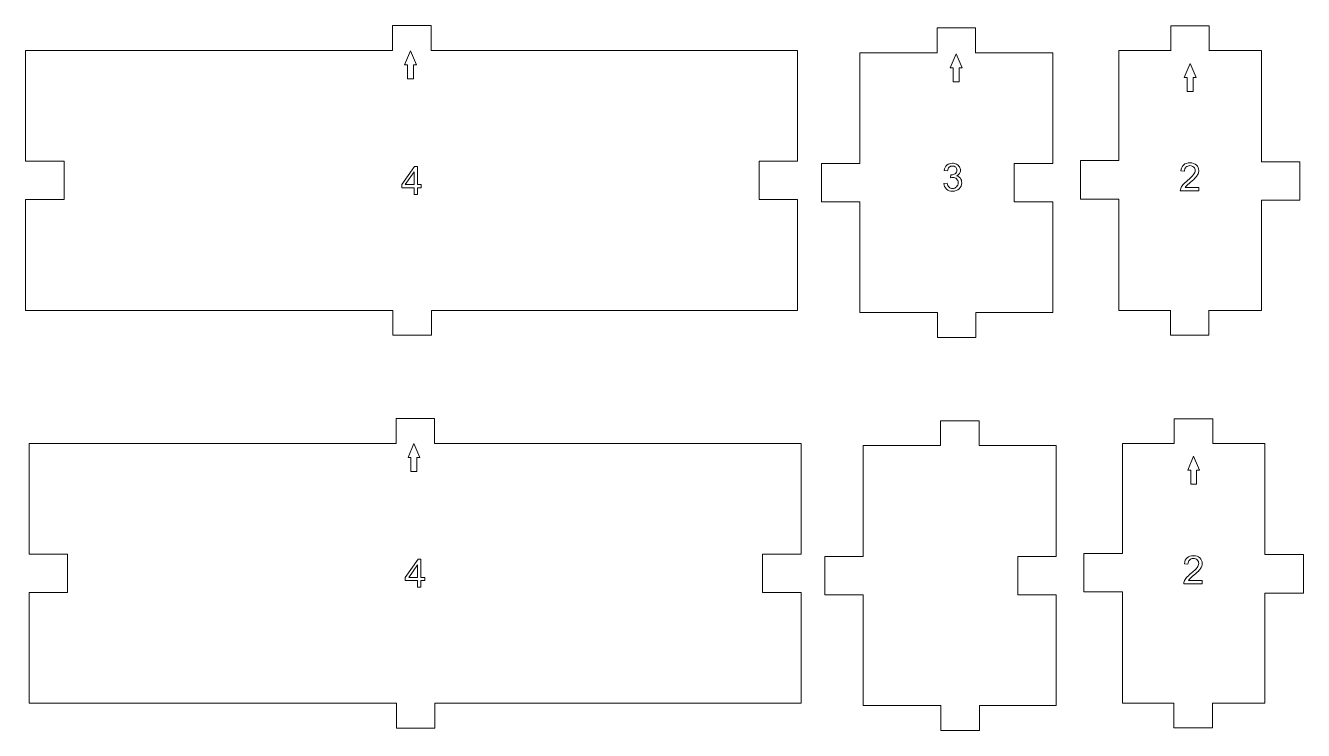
# Model space of a CAD drawing. Header units: millimetres. Extents: x -297 to 229, y 15 to 140.
# Drawn here: x 72.9 to 229, y 52.2 to 138.3 of the extents above; entities that cross this region are included whole.
import ezdxf

# ---------------------------------------------------------------- set-up
doc = ezdxf.new("R2010")
doc.units = ezdxf.units.MM
doc.header["$MEASUREMENT"] = 0
doc.layers.add('Layer 1', color=7, linetype='Continuous')

msp = doc.modelspace()

# ---------------------------------------------------------------- linework, layer by layer
at = {"layer": 'Layer 1', "color": 250, "lineweight": 9}
for points, knots in [([(117.7273, 135.263), (117.7273, 135.263), (117.7273, 138.311), (117.7273, 138.311), (117.7273, 138.311), (117.7273, 138.311), (122.4263, 138.311), (122.4263, 138.311), (122.4263, 138.311), (122.4263, 138.311), (122.4263, 135.263), (122.4263, 135.263)], [0, 0, 0, 0, 0.25, 0.25, 0.25, 0.25, 0.5, 0.5, 0.5, 0.5, 1, 1, 1, 1]), ([(184.2428, 134.9839), (184.2428, 134.9839), (184.2428, 138.0319), (184.2428, 138.0319), (184.2428, 138.0319), (184.2428, 138.0319), (188.9418, 138.0319), (188.9418, 138.0319), (188.9418, 138.0319), (188.9418, 138.0319), (188.9418, 134.9839), (188.9418, 134.9839)], [0, 0, 0, 0, 0.25, 0.25, 0.25, 0.25, 0.5, 0.5, 0.5, 0.5, 1, 1, 1, 1]), ([(212.7854, 135.2316), (212.7854, 135.2316), (212.7854, 138.2796), (212.7854, 138.2796), (212.7854, 138.2796), (212.7854, 138.2796), (217.4844, 138.2796), (217.4844, 138.2796), (217.4844, 138.2796), (217.4844, 138.2796), (217.4844, 135.2316), (217.4844, 135.2316)], [0, 0, 0, 0, 0.25, 0.25, 0.25, 0.25, 0.5, 0.5, 0.5, 0.5, 1, 1, 1, 1]), ([(72.8942, 121.7372), (72.8942, 121.7372), (72.8942, 135.263), (72.8942, 135.263), (72.8942, 135.263), (72.8942, 135.263), (117.7273, 135.263), (117.7273, 135.263)], [0, 0, 0, 0, 0.33333333, 0.33333333, 0.33333333, 0.33333333, 1, 1, 1, 1]), ([(122.4263, 135.263), (122.4263, 135.263), (167.1915, 135.263), (167.1915, 135.263), (167.1915, 135.263), (167.1915, 135.263), (167.1915, 121.7375), (167.1915, 121.7375)], [0, 0, 0, 0, 0.33333333, 0.33333333, 0.33333333, 0.33333333, 1, 1, 1, 1]), ([(184.2428, 134.9839), (184.2428, 134.9839), (174.7958, 134.9839), (174.7958, 134.9839), (174.7958, 134.9839), (174.7958, 134.9839), (174.7958, 121.4584), (174.7958, 121.4584)], [0, 0, 0, 0, 0.33333333, 0.33333333, 0.33333333, 0.33333333, 1, 1, 1, 1]), ([(198.367, 121.4584), (198.367, 121.4584), (198.367, 134.9839), (198.367, 134.9839), (198.367, 134.9839), (198.367, 134.9839), (188.9418, 134.9839), (188.9418, 134.9839)], [0, 0, 0, 0, 0.33333333, 0.33333333, 0.33333333, 0.33333333, 1, 1, 1, 1]), ([(206.4395, 121.8163), (206.4395, 121.8163), (206.4395, 135.2628), (206.4395, 135.2628), (206.4395, 135.2628), (206.4395, 135.2628), (212.7854, 135.2628), (212.7854, 135.2628)], [0, 0, 0, 0, 0.33333333, 0.33333333, 0.33333333, 0.33333333, 1, 1, 1, 1]), ([(217.4844, 135.2628), (217.4844, 135.2628), (223.8599, 135.2628), (223.8599, 135.2628), (223.8599, 135.2628), (223.8599, 135.2628), (223.8599, 121.6762), (223.8599, 121.6762)], [0, 0, 0, 0, 0.33333333, 0.33333333, 0.33333333, 0.33333333, 1, 1, 1, 1]), ([(206.4428, 117.1173), (206.4428, 117.1173), (201.7438, 117.1173), (201.7438, 117.1173), (201.7438, 117.1173), (201.7438, 117.1173), (201.7438, 121.8163), (201.7438, 121.8163), (201.7438, 121.8163), (201.7438, 121.8163), (206.4428, 121.8163), (206.4428, 121.8163)], [0, 0, 0, 0, 0.25, 0.25, 0.25, 0.25, 0.5, 0.5, 0.5, 0.5, 1, 1, 1, 1]), ([(72.8942, 121.7372), (72.8942, 121.7372), (77.5932, 121.7372), (77.5932, 121.7372), (77.5932, 121.7372), (77.5932, 121.7372), (77.5932, 117.0384), (77.5932, 117.0384), (77.5932, 117.0384), (77.5932, 117.0384), (72.8942, 117.0384), (72.8942, 117.0384)], [0, 0, 0, 0, 0.25, 0.25, 0.25, 0.25, 0.5, 0.5, 0.5, 0.5, 1, 1, 1, 1]), ([(167.1915, 117.0387), (167.1915, 117.0387), (162.4925, 117.0387), (162.4925, 117.0387), (162.4925, 117.0387), (162.4925, 117.0387), (162.4925, 121.7375), (162.4925, 121.7375), (162.4925, 121.7375), (162.4925, 121.7375), (167.1915, 121.7375), (167.1915, 121.7375)], [0, 0, 0, 0, 0.25, 0.25, 0.25, 0.25, 0.5, 0.5, 0.5, 0.5, 1, 1, 1, 1]), ([(174.7958, 116.7594), (174.7958, 116.7594), (170.0968, 116.7594), (170.0968, 116.7594), (170.0968, 116.7594), (170.0968, 116.7594), (170.0968, 121.4584), (170.0968, 121.4584), (170.0968, 121.4584), (170.0968, 121.4584), (174.7958, 121.4584), (174.7958, 121.4584)], [0, 0, 0, 0, 0.25, 0.25, 0.25, 0.25, 0.5, 0.5, 0.5, 0.5, 1, 1, 1, 1]), ([(198.367, 116.7594), (198.367, 116.7594), (193.668, 116.7594), (193.668, 116.7594), (193.668, 116.7594), (193.668, 116.7594), (193.668, 121.4584), (193.668, 121.4584), (193.668, 121.4584), (193.668, 121.4584), (198.367, 121.4584), (198.367, 121.4584)], [0, 0, 0, 0, 0.25, 0.25, 0.25, 0.25, 0.5, 0.5, 0.5, 0.5, 1, 1, 1, 1]), ([(223.8599, 121.6762), (223.8599, 121.6762), (228.5589, 121.6762), (228.5589, 121.6762), (228.5589, 121.6762), (228.5589, 121.6762), (228.5589, 116.9772), (228.5589, 116.9772), (228.5589, 116.9772), (228.5589, 116.9772), (223.8599, 116.9772), (223.8599, 116.9772)], [0, 0, 0, 0, 0.25, 0.25, 0.25, 0.25, 0.5, 0.5, 0.5, 0.5, 1, 1, 1, 1]), ([(212.7403, 103.5128), (212.7403, 103.5128), (206.4395, 103.5128), (206.4395, 103.5128), (206.4395, 103.5128), (206.4395, 103.5128), (206.4395, 117.1173), (206.4395, 117.1173)], [0, 0, 0, 0, 0.33333333, 0.33333333, 0.33333333, 0.33333333, 1, 1, 1, 1]), ([(117.7636, 103.513), (117.7636, 103.513), (72.8942, 103.513), (72.8942, 103.513), (72.8942, 103.513), (72.8942, 103.513), (72.8942, 117.0384), (72.8942, 117.0384)], [0, 0, 0, 0, 0.33333333, 0.33333333, 0.33333333, 0.33333333, 1, 1, 1, 1]), ([(167.1915, 117.0387), (167.1915, 117.0387), (167.1915, 103.513), (167.1915, 103.513), (167.1915, 103.513), (167.1915, 103.513), (122.4626, 103.513), (122.4626, 103.513)], [0, 0, 0, 0, 0.33333333, 0.33333333, 0.33333333, 0.33333333, 1, 1, 1, 1]), ([(174.7958, 116.7594), (174.7958, 116.7594), (174.7958, 103.2339), (174.7958, 103.2339), (174.7958, 103.2339), (174.7958, 103.2339), (184.279, 103.2339), (184.279, 103.2339)], [0, 0, 0, 0, 0.33333333, 0.33333333, 0.33333333, 0.33333333, 1, 1, 1, 1]), ([(188.9781, 103.2339), (188.9781, 103.2339), (198.367, 103.2339), (198.367, 103.2339), (198.367, 103.2339), (198.367, 103.2339), (198.367, 116.7594), (198.367, 116.7594)], [0, 0, 0, 0, 0.33333333, 0.33333333, 0.33333333, 0.33333333, 1, 1, 1, 1]), ([(223.8599, 116.9772), (223.8599, 116.9772), (223.8599, 103.5128), (223.8599, 103.5128), (223.8599, 103.5128), (223.8599, 103.5128), (217.4393, 103.5128), (217.4393, 103.5128)], [0, 0, 0, 0, 0.33333333, 0.33333333, 0.33333333, 0.33333333, 1, 1, 1, 1]), ([(122.4626, 103.513), (122.4626, 103.513), (122.4626, 100.465), (122.4626, 100.465), (122.4626, 100.465), (122.4626, 100.465), (117.7636, 100.465), (117.7636, 100.465), (117.7636, 100.465), (117.7636, 100.465), (117.7636, 103.513), (117.7636, 103.513)], [0, 0, 0, 0, 0.25, 0.25, 0.25, 0.25, 0.5, 0.5, 0.5, 0.5, 1, 1, 1, 1]), ([(188.9781, 103.2339), (188.9781, 103.2339), (188.9781, 100.1859), (188.9781, 100.1859), (188.9781, 100.1859), (188.9781, 100.1859), (184.2791, 100.1859), (184.2791, 100.1859), (184.2791, 100.1859), (184.2791, 100.1859), (184.2791, 103.2339), (184.2791, 103.2339)], [0, 0, 0, 0, 0.25, 0.25, 0.25, 0.25, 0.5, 0.5, 0.5, 0.5, 1, 1, 1, 1]), ([(217.4393, 103.5374), (217.4393, 103.5374), (217.4393, 100.4894), (217.4393, 100.4894), (217.4393, 100.4894), (217.4393, 100.4894), (212.7403, 100.4894), (212.7403, 100.4894), (212.7403, 100.4894), (212.7403, 100.4894), (212.7403, 103.5374), (212.7403, 103.5374)], [0, 0, 0, 0, 0.25, 0.25, 0.25, 0.25, 0.5, 0.5, 0.5, 0.5, 1, 1, 1, 1]), ([(118.153, 87.2577), (118.153, 87.2577), (118.153, 90.3057), (118.153, 90.3057), (118.153, 90.3057), (118.153, 90.3057), (122.852, 90.3057), (122.852, 90.3057), (122.852, 90.3057), (122.852, 90.3057), (122.852, 87.2577), (122.852, 87.2577)], [0, 0, 0, 0, 0.25, 0.25, 0.25, 0.25, 0.5, 0.5, 0.5, 0.5, 1, 1, 1, 1]), ([(184.6685, 86.9786), (184.6685, 86.9786), (184.6685, 90.0266), (184.6685, 90.0266), (184.6685, 90.0266), (184.6685, 90.0266), (189.3675, 90.0266), (189.3675, 90.0266), (189.3675, 90.0266), (189.3675, 90.0266), (189.3675, 86.9786), (189.3675, 86.9786)], [0, 0, 0, 0, 0.25, 0.25, 0.25, 0.25, 0.5, 0.5, 0.5, 0.5, 1, 1, 1, 1]), ([(213.2111, 87.2263), (213.2111, 87.2263), (213.2111, 90.2743), (213.2111, 90.2743), (213.2111, 90.2743), (213.2111, 90.2743), (217.9101, 90.2743), (217.9101, 90.2743), (217.9101, 90.2743), (217.9101, 90.2743), (217.9101, 87.2263), (217.9101, 87.2263)], [0, 0, 0, 0, 0.25, 0.25, 0.25, 0.25, 0.5, 0.5, 0.5, 0.5, 1, 1, 1, 1]), ([(73.3199, 73.7319), (73.3199, 73.7319), (73.3199, 87.2577), (73.3199, 87.2577), (73.3199, 87.2577), (73.3199, 87.2577), (118.153, 87.2577), (118.153, 87.2577)], [0, 0, 0, 0, 0.33333333, 0.33333333, 0.33333333, 0.33333333, 1, 1, 1, 1]), ([(122.852, 87.2577), (122.852, 87.2577), (167.6172, 87.2577), (167.6172, 87.2577), (167.6172, 87.2577), (167.6172, 87.2577), (167.6172, 73.7322), (167.6172, 73.7322)], [0, 0, 0, 0, 0.33333333, 0.33333333, 0.33333333, 0.33333333, 1, 1, 1, 1]), ([(184.6685, 86.9786), (184.6685, 86.9786), (175.2215, 86.9786), (175.2215, 86.9786), (175.2215, 86.9786), (175.2215, 86.9786), (175.2215, 73.4531), (175.2215, 73.4531)], [0, 0, 0, 0, 0.33333333, 0.33333333, 0.33333333, 0.33333333, 1, 1, 1, 1]), ([(198.7927, 73.4531), (198.7927, 73.4531), (198.7927, 86.9786), (198.7927, 86.9786), (198.7927, 86.9786), (198.7927, 86.9786), (189.3675, 86.9786), (189.3675, 86.9786)], [0, 0, 0, 0, 0.33333333, 0.33333333, 0.33333333, 0.33333333, 1, 1, 1, 1]), ([(206.8652, 73.811), (206.8652, 73.811), (206.8652, 87.2575), (206.8652, 87.2575), (206.8652, 87.2575), (206.8652, 87.2575), (213.2111, 87.2575), (213.2111, 87.2575)], [0, 0, 0, 0, 0.33333333, 0.33333333, 0.33333333, 0.33333333, 1, 1, 1, 1]), ([(217.9101, 87.2575), (217.9101, 87.2575), (224.2856, 87.2575), (224.2856, 87.2575), (224.2856, 87.2575), (224.2856, 87.2575), (224.2856, 73.6709), (224.2856, 73.6709)], [0, 0, 0, 0, 0.33333333, 0.33333333, 0.33333333, 0.33333333, 1, 1, 1, 1]), ([(73.3199, 73.7319), (73.3199, 73.7319), (78.0189, 73.7319), (78.0189, 73.7319), (78.0189, 73.7319), (78.0189, 73.7319), (78.0189, 69.0331), (78.0189, 69.0331), (78.0189, 69.0331), (78.0189, 69.0331), (73.3199, 69.0331), (73.3199, 69.0331)], [0, 0, 0, 0, 0.25, 0.25, 0.25, 0.25, 0.5, 0.5, 0.5, 0.5, 1, 1, 1, 1]), ([(167.6172, 69.0334), (167.6172, 69.0334), (162.9182, 69.0334), (162.9182, 69.0334), (162.9182, 69.0334), (162.9182, 69.0334), (162.9182, 73.7322), (162.9182, 73.7322), (162.9182, 73.7322), (162.9182, 73.7322), (167.6172, 73.7322), (167.6172, 73.7322)], [0, 0, 0, 0, 0.25, 0.25, 0.25, 0.25, 0.5, 0.5, 0.5, 0.5, 1, 1, 1, 1]), ([(175.2215, 68.7541), (175.2215, 68.7541), (170.5225, 68.7541), (170.5225, 68.7541), (170.5225, 68.7541), (170.5225, 68.7541), (170.5225, 73.4531), (170.5225, 73.4531), (170.5225, 73.4531), (170.5225, 73.4531), (175.2215, 73.4531), (175.2215, 73.4531)], [0, 0, 0, 0, 0.25, 0.25, 0.25, 0.25, 0.5, 0.5, 0.5, 0.5, 1, 1, 1, 1]), ([(198.7927, 68.7541), (198.7927, 68.7541), (194.0937, 68.7541), (194.0937, 68.7541), (194.0937, 68.7541), (194.0937, 68.7541), (194.0937, 73.4531), (194.0937, 73.4531), (194.0937, 73.4531), (194.0937, 73.4531), (198.7927, 73.4531), (198.7927, 73.4531)], [0, 0, 0, 0, 0.25, 0.25, 0.25, 0.25, 0.5, 0.5, 0.5, 0.5, 1, 1, 1, 1]), ([(206.8685, 69.112), (206.8685, 69.112), (202.1695, 69.112), (202.1695, 69.112), (202.1695, 69.112), (202.1695, 69.112), (202.1695, 73.811), (202.1695, 73.811), (202.1695, 73.811), (202.1695, 73.811), (206.8685, 73.811), (206.8685, 73.811)], [0, 0, 0, 0, 0.25, 0.25, 0.25, 0.25, 0.5, 0.5, 0.5, 0.5, 1, 1, 1, 1]), ([(224.2856, 73.6709), (224.2856, 73.6709), (228.9846, 73.6709), (228.9846, 73.6709), (228.9846, 73.6709), (228.9846, 73.6709), (228.9846, 68.9719), (228.9846, 68.9719), (228.9846, 68.9719), (228.9846, 68.9719), (224.2856, 68.9719), (224.2856, 68.9719)], [0, 0, 0, 0, 0.25, 0.25, 0.25, 0.25, 0.5, 0.5, 0.5, 0.5, 1, 1, 1, 1]), ([(118.1893, 55.5077), (118.1893, 55.5077), (73.3199, 55.5077), (73.3199, 55.5077), (73.3199, 55.5077), (73.3199, 55.5077), (73.3199, 69.0331), (73.3199, 69.0331)], [0, 0, 0, 0, 0.33333333, 0.33333333, 0.33333333, 0.33333333, 1, 1, 1, 1]), ([(167.6172, 69.0334), (167.6172, 69.0334), (167.6172, 55.5077), (167.6172, 55.5077), (167.6172, 55.5077), (167.6172, 55.5077), (122.8883, 55.5077), (122.8883, 55.5077)], [0, 0, 0, 0, 0.33333333, 0.33333333, 0.33333333, 0.33333333, 1, 1, 1, 1]), ([(175.2215, 68.7541), (175.2215, 68.7541), (175.2215, 55.2286), (175.2215, 55.2286), (175.2215, 55.2286), (175.2215, 55.2286), (184.7047, 55.2286), (184.7047, 55.2286)], [0, 0, 0, 0, 0.33333333, 0.33333333, 0.33333333, 0.33333333, 1, 1, 1, 1]), ([(189.4038, 55.2286), (189.4038, 55.2286), (198.7927, 55.2286), (198.7927, 55.2286), (198.7927, 55.2286), (198.7927, 55.2286), (198.7927, 68.7541), (198.7927, 68.7541)], [0, 0, 0, 0, 0.33333333, 0.33333333, 0.33333333, 0.33333333, 1, 1, 1, 1]), ([(213.166, 55.5075), (213.166, 55.5075), (206.8652, 55.5075), (206.8652, 55.5075), (206.8652, 55.5075), (206.8652, 55.5075), (206.8652, 69.112), (206.8652, 69.112)], [0, 0, 0, 0, 0.33333333, 0.33333333, 0.33333333, 0.33333333, 1, 1, 1, 1]), ([(224.2856, 68.9719), (224.2856, 68.9719), (224.2856, 55.5075), (224.2856, 55.5075), (224.2856, 55.5075), (224.2856, 55.5075), (217.865, 55.5075), (217.865, 55.5075)], [0, 0, 0, 0, 0.33333333, 0.33333333, 0.33333333, 0.33333333, 1, 1, 1, 1]), ([(122.8883, 55.5077), (122.8883, 55.5077), (122.8883, 52.4597), (122.8883, 52.4597), (122.8883, 52.4597), (122.8883, 52.4597), (118.1893, 52.4597), (118.1893, 52.4597), (118.1893, 52.4597), (118.1893, 52.4597), (118.1893, 55.5077), (118.1893, 55.5077)], [0, 0, 0, 0, 0.25, 0.25, 0.25, 0.25, 0.5, 0.5, 0.5, 0.5, 1, 1, 1, 1]), ([(189.4038, 55.2286), (189.4038, 55.2286), (189.4038, 52.1806), (189.4038, 52.1806), (189.4038, 52.1806), (189.4038, 52.1806), (184.7048, 52.1806), (184.7048, 52.1806), (184.7048, 52.1806), (184.7048, 52.1806), (184.7048, 55.2286), (184.7048, 55.2286)], [0, 0, 0, 0, 0.25, 0.25, 0.25, 0.25, 0.5, 0.5, 0.5, 0.5, 1, 1, 1, 1]), ([(217.865, 55.5321), (217.865, 55.5321), (217.865, 52.4841), (217.865, 52.4841), (217.865, 52.4841), (217.865, 52.4841), (213.166, 52.4841), (213.166, 52.4841), (213.166, 52.4841), (213.166, 52.4841), (213.166, 55.5321), (213.166, 55.5321)], [0, 0, 0, 0, 0.25, 0.25, 0.25, 0.25, 0.5, 0.5, 0.5, 0.5, 1, 1, 1, 1])]:
    msp.add_open_spline(points, degree=3, knots=knots, dxfattribs=at)
at = {"layer": 'Layer 1', "color": 242, "lineweight": 9}
for points, knots in [([(119.5476, 131.8079), (119.5476, 131.8079), (119.5476, 133.5224), (119.5476, 133.5224), (119.5476, 133.5224), (119.5476, 133.5224), (119.1866, 133.5224), (119.1866, 133.5224), (119.1866, 133.5224), (119.1866, 133.5224), (119.9085, 135.2369), (119.9085, 135.2369), (119.9085, 135.2369), (119.9085, 135.2369), (120.6304, 133.5224), (120.6304, 133.5224), (120.6304, 133.5224), (120.6304, 133.5224), (120.2694, 133.5224), (120.2694, 133.5224), (120.2694, 133.5224), (120.2694, 133.5224), (120.2694, 131.8079), (120.2694, 131.8079), (120.2694, 131.8079), (120.2694, 131.8079), (119.5476, 131.8079), (119.5476, 131.8079)], [0, 0, 0, 0, 0.125, 0.125, 0.125, 0.125, 0.25, 0.25, 0.25, 0.25, 0.375, 0.375, 0.375, 0.375, 0.5, 0.5, 0.5, 0.5, 0.625, 0.625, 0.625, 0.625, 0.75, 0.75, 0.75, 0.75, 1, 1, 1, 1]), ([(186.2109, 131.4222), (186.2109, 131.4222), (186.2109, 133.1367), (186.2109, 133.1367), (186.2109, 133.1367), (186.2109, 133.1367), (185.85, 133.1367), (185.85, 133.1367), (185.85, 133.1367), (185.85, 133.1367), (186.5719, 134.8512), (186.5719, 134.8512), (186.5719, 134.8512), (186.5719, 134.8512), (187.2938, 133.1367), (187.2938, 133.1367), (187.2938, 133.1367), (187.2938, 133.1367), (186.9328, 133.1367), (186.9328, 133.1367), (186.9328, 133.1367), (186.9328, 133.1367), (186.9328, 131.4222), (186.9328, 131.4222), (186.9328, 131.4222), (186.9328, 131.4222), (186.2109, 131.4222), (186.2109, 131.4222)], [0, 0, 0, 0, 0.125, 0.125, 0.125, 0.125, 0.25, 0.25, 0.25, 0.25, 0.375, 0.375, 0.375, 0.375, 0.5, 0.5, 0.5, 0.5, 0.625, 0.625, 0.625, 0.625, 0.75, 0.75, 0.75, 0.75, 1, 1, 1, 1]), ([(214.7888, 130.259), (214.7888, 130.259), (214.7888, 131.9735), (214.7888, 131.9735), (214.7888, 131.9735), (214.7888, 131.9735), (214.4278, 131.9735), (214.4278, 131.9735), (214.4278, 131.9735), (214.4278, 131.9735), (215.1497, 133.688), (215.1497, 133.688), (215.1497, 133.688), (215.1497, 133.688), (215.8716, 131.9735), (215.8716, 131.9735), (215.8716, 131.9735), (215.8716, 131.9735), (215.5106, 131.9735), (215.5106, 131.9735), (215.5106, 131.9735), (215.5106, 131.9735), (215.5106, 130.259), (215.5106, 130.259), (215.5106, 130.259), (215.5106, 130.259), (214.7888, 130.259), (214.7888, 130.259)], [0, 0, 0, 0, 0.125, 0.125, 0.125, 0.125, 0.25, 0.25, 0.25, 0.25, 0.375, 0.375, 0.375, 0.375, 0.5, 0.5, 0.5, 0.5, 0.625, 0.625, 0.625, 0.625, 0.75, 0.75, 0.75, 0.75, 1, 1, 1, 1]), ([(120.3443, 117.6735), (120.3443, 117.6735), (120.3443, 118.4942), (120.3443, 118.4942), (120.3443, 118.4942), (120.3443, 118.4942), (118.8569, 118.4942), (118.8569, 118.4942), (118.8569, 118.4942), (118.8569, 118.4942), (118.8569, 118.8806), (118.8569, 118.8806), (118.8569, 118.8806), (118.8569, 118.8806), (120.4217, 121.1025), (120.4217, 121.1025), (120.4217, 121.1025), (120.4217, 121.1025), (120.7658, 121.1025), (120.7658, 121.1025), (120.7658, 121.1025), (120.7658, 121.1025), (120.7658, 118.8806), (120.7658, 118.8806), (120.7658, 118.8806), (120.7658, 118.8806), (121.2289, 118.8806), (121.2289, 118.8806), (121.2289, 118.8806), (121.2289, 118.8806), (121.2289, 118.4942), (121.2289, 118.4942), (121.2289, 118.4942), (121.2289, 118.4942), (120.7658, 118.4942), (120.7658, 118.4942), (120.7658, 118.4942), (120.7658, 118.4942), (120.7658, 117.6735), (120.7658, 117.6735), (120.7658, 117.6735), (120.7658, 117.6735), (120.3443, 117.6735), (120.3443, 117.6735)], [0, 0, 0, 0, 0.08333333, 0.08333333, 0.08333333, 0.08333333, 0.16666667, 0.16666667, 0.16666667, 0.16666667, 0.25, 0.25, 0.25, 0.25, 0.33333333, 0.33333333, 0.33333333, 0.33333333, 0.41666667, 0.41666667, 0.41666667, 0.41666667, 0.5, 0.5, 0.5, 0.5, 0.58333333, 0.58333333, 0.58333333, 0.58333333, 0.66666667, 0.66666667, 0.66666667, 0.66666667, 0.75, 0.75, 0.75, 0.75, 0.83333333, 0.83333333, 0.83333333, 0.83333333, 1, 1, 1, 1]), ([(120.3443, 118.8806), (120.3443, 118.8806), (120.3443, 120.4263), (120.3443, 120.4263), (120.3443, 120.4263), (120.3443, 120.4263), (119.2713, 118.8806), (119.2713, 118.8806), (119.2713, 118.8806), (119.2713, 118.8806), (120.3443, 118.8806), (120.3443, 118.8806)], [0, 0, 0, 0, 0.25, 0.25, 0.25, 0.25, 0.5, 0.5, 0.5, 0.5, 1, 1, 1, 1]), ([(185.0502, 119.005), (185.0502, 119.005), (185.4619, 119.0596), (185.4619, 119.0596), (185.4619, 119.0596), (185.5095, 118.8262), (185.59, 118.6582), (185.7034, 118.5551), (185.7034, 118.5551), (185.8174, 118.4518), (185.9556, 118.4004), (186.1189, 118.4004), (186.1189, 118.4004), (186.3127, 118.4004), (186.4767, 118.4676), (186.6103, 118.6018), (186.6103, 118.6018), (186.7432, 118.7362), (186.8104, 118.9027), (186.8104, 119.101), (186.8104, 119.101), (186.8104, 119.2901), (186.7487, 119.4465), (186.6251, 119.5691), (186.6251, 119.5691), (186.501, 119.6918), (186.344, 119.7535), (186.1532, 119.7535), (186.1532, 119.7535), (186.0752, 119.7535), (185.9784, 119.7379), (185.8626, 119.7073), (185.8626, 119.7073), (185.8626, 119.7073), (185.9087, 120.0691), (185.9087, 120.0691), (185.9087, 120.0691), (185.9361, 120.0659), (185.9581, 120.0644), (185.9752, 120.0644), (185.9752, 120.0644), (186.1502, 120.0644), (186.3079, 120.1105), (186.4486, 120.2018), (186.4486, 120.2018), (186.5893, 120.2933), (186.6595, 120.4347), (186.6595, 120.6253), (186.6595, 120.6253), (186.6595, 120.776), (186.6081, 120.9019), (186.5057, 121.0004), (186.5057, 121.0004), (186.4032, 121.0995), (186.2713, 121.1496), (186.1096, 121.1496), (186.1096, 121.1496), (185.9494, 121.1496), (185.8159, 121.0987), (185.7096, 120.9987), (185.7096, 120.9987), (185.6026, 120.8979), (185.5338, 120.7464), (185.5033, 120.5448), (185.5033, 120.5448), (185.5033, 120.5448), (185.0916, 120.6183), (185.0916, 120.6183), (185.0916, 120.6183), (185.1417, 120.8949), (185.2565, 121.109), (185.4346, 121.2605), (185.4346, 121.2605), (185.6136, 121.4122), (185.8353, 121.4886), (186.101, 121.4886), (186.101, 121.4886), (186.2838, 121.4886), (186.4526, 121.4488), (186.6065, 121.3706), (186.6065, 121.3706), (186.7603, 121.2918), (186.8784, 121.1847), (186.9604, 121.0488), (186.9604, 121.0488), (187.0416, 120.9129), (187.083, 120.769), (187.083, 120.616), (187.083, 120.616), (187.083, 120.4714), (187.0439, 120.3394), (186.9659, 120.2199), (186.9659, 120.2199), (186.8877, 120.101), (186.7728, 120.0065), (186.6206, 119.9363), (186.6206, 119.9363), (186.8189, 119.8909), (186.9729, 119.7956), (187.083, 119.6511), (187.083, 119.6511), (187.1923, 119.5074), (187.247, 119.3269), (187.247, 119.1105), (187.247, 119.1105), (187.247, 118.8174), (187.1409, 118.5691), (186.9268, 118.3651), (186.9268, 118.3651), (186.7134, 118.1612), (186.4431, 118.0596), (186.1166, 118.0596), (186.1166, 118.0596), (185.822, 118.0596), (185.5775, 118.1472), (185.3829, 118.3229), (185.3829, 118.3229), (185.1886, 118.498), (185.0775, 118.7254), (185.0502, 119.005)], [0, 0, 0, 0, 0.03225806, 0.03225806, 0.03225806, 0.03225806, 0.06451613, 0.06451613, 0.06451613, 0.06451613, 0.09677419, 0.09677419, 0.09677419, 0.09677419, 0.12903226, 0.12903226, 0.12903226, 0.12903226, 0.16129032, 0.16129032, 0.16129032, 0.16129032, 0.19354839, 0.19354839, 0.19354839, 0.19354839, 0.22580645, 0.22580645, 0.22580645, 0.22580645, 0.25806452, 0.25806452, 0.25806452, 0.25806452, 0.29032258, 0.29032258, 0.29032258, 0.29032258, 0.32258065, 0.32258065, 0.32258065, 0.32258065, 0.35483871, 0.35483871, 0.35483871, 0.35483871, 0.38709677, 0.38709677, 0.38709677, 0.38709677, 0.41935484, 0.41935484, 0.41935484, 0.41935484, 0.4516129, 0.4516129, 0.4516129, 0.4516129, 0.48387097, 0.48387097, 0.48387097, 0.48387097, 0.51612903, 0.51612903, 0.51612903, 0.51612903, 0.5483871, 0.5483871, 0.5483871, 0.5483871, 0.58064516, 0.58064516, 0.58064516, 0.58064516, 0.61290323, 0.61290323, 0.61290323, 0.61290323, 0.64516129, 0.64516129, 0.64516129, 0.64516129, 0.67741935, 0.67741935, 0.67741935, 0.67741935, 0.70967742, 0.70967742, 0.70967742, 0.70967742, 0.74193548, 0.74193548, 0.74193548, 0.74193548, 0.77419355, 0.77419355, 0.77419355, 0.77419355, 0.80645161, 0.80645161, 0.80645161, 0.80645161, 0.83870968, 0.83870968, 0.83870968, 0.83870968, 0.87096774, 0.87096774, 0.87096774, 0.87096774, 0.90322581, 0.90322581, 0.90322581, 0.90322581, 0.93548387, 0.93548387, 0.93548387, 0.93548387, 1, 1, 1, 1]), ([(216.2019, 118.5122), (216.2019, 118.5122), (216.2019, 118.1091), (216.2019, 118.1091), (216.2019, 118.1091), (216.2019, 118.1091), (213.9448, 118.1091), (213.9448, 118.1091), (213.9448, 118.1091), (213.9416, 118.21), (213.9575, 118.3071), (213.9933, 118.4001), (213.9933, 118.4001), (214.0505, 118.5542), (214.1428, 118.7054), (214.2691, 118.8549), (214.2691, 118.8549), (214.3964, 119.0035), (214.5792, 119.176), (214.8177, 119.3716), (214.8177, 119.3716), (215.1891, 119.6761), (215.4403, 119.917), (215.5707, 120.0951), (215.5707, 120.0951), (215.701, 120.2724), (215.7662, 120.4408), (215.7662, 120.5992), (215.7662, 120.5992), (215.7662, 120.7652), (215.7065, 120.9053), (215.5881, 121.0197), (215.5881, 121.0197), (215.4688, 121.1335), (215.3138, 121.1907), (215.123, 121.1907), (215.123, 121.1907), (214.9211, 121.1907), (214.7597, 121.1302), (214.6389, 121.0086), (214.6389, 121.0086), (214.5172, 120.8877), (214.456, 120.72), (214.4544, 120.5061), (214.4544, 120.5061), (214.4544, 120.5061), (214.0235, 120.5498), (214.0235, 120.5498), (214.0235, 120.5498), (214.0529, 120.8719), (214.1643, 121.1166), (214.3566, 121.2852), (214.3566, 121.2852), (214.549, 121.4538), (214.8082, 121.5381), (215.1326, 121.5381), (215.1326, 121.5381), (215.4601, 121.5381), (215.7193, 121.4466), (215.9101, 121.2654), (215.9101, 121.2654), (216.1017, 121.0833), (216.1971, 120.8584), (216.1971, 120.5896), (216.1971, 120.5896), (216.1971, 120.4529), (216.1693, 120.3186), (216.1128, 120.1865), (216.1128, 120.1865), (216.0572, 120.0546), (215.9642, 119.9154), (215.8345, 119.7699), (215.8345, 119.7699), (215.705, 119.6237), (215.4896, 119.4233), (215.1882, 119.1689), (215.1882, 119.1689), (214.937, 118.9573), (214.7756, 118.8143), (214.7041, 118.7387), (214.7041, 118.7387), (214.6324, 118.6641), (214.5737, 118.5885), (214.5268, 118.5122), (214.5268, 118.5122), (214.5268, 118.5122), (216.2019, 118.5122), (216.2019, 118.5122)], [0, 0, 0, 0, 0.04347826, 0.04347826, 0.04347826, 0.04347826, 0.08695652, 0.08695652, 0.08695652, 0.08695652, 0.13043478, 0.13043478, 0.13043478, 0.13043478, 0.17391304, 0.17391304, 0.17391304, 0.17391304, 0.2173913, 0.2173913, 0.2173913, 0.2173913, 0.26086957, 0.26086957, 0.26086957, 0.26086957, 0.30434783, 0.30434783, 0.30434783, 0.30434783, 0.34782609, 0.34782609, 0.34782609, 0.34782609, 0.39130435, 0.39130435, 0.39130435, 0.39130435, 0.43478261, 0.43478261, 0.43478261, 0.43478261, 0.47826087, 0.47826087, 0.47826087, 0.47826087, 0.52173913, 0.52173913, 0.52173913, 0.52173913, 0.56521739, 0.56521739, 0.56521739, 0.56521739, 0.60869565, 0.60869565, 0.60869565, 0.60869565, 0.65217391, 0.65217391, 0.65217391, 0.65217391, 0.69565217, 0.69565217, 0.69565217, 0.69565217, 0.73913043, 0.73913043, 0.73913043, 0.73913043, 0.7826087, 0.7826087, 0.7826087, 0.7826087, 0.82608696, 0.82608696, 0.82608696, 0.82608696, 0.86956522, 0.86956522, 0.86956522, 0.86956522, 0.91304348, 0.91304348, 0.91304348, 0.91304348, 1, 1, 1, 1]), ([(119.9733, 83.8026), (119.9733, 83.8026), (119.9733, 85.5171), (119.9733, 85.5171), (119.9733, 85.5171), (119.9733, 85.5171), (119.6123, 85.5171), (119.6123, 85.5171), (119.6123, 85.5171), (119.6123, 85.5171), (120.3342, 87.2316), (120.3342, 87.2316), (120.3342, 87.2316), (120.3342, 87.2316), (121.0561, 85.5171), (121.0561, 85.5171), (121.0561, 85.5171), (121.0561, 85.5171), (120.6951, 85.5171), (120.6951, 85.5171), (120.6951, 85.5171), (120.6951, 85.5171), (120.6951, 83.8026), (120.6951, 83.8026), (120.6951, 83.8026), (120.6951, 83.8026), (119.9733, 83.8026), (119.9733, 83.8026)], [0, 0, 0, 0, 0.125, 0.125, 0.125, 0.125, 0.25, 0.25, 0.25, 0.25, 0.375, 0.375, 0.375, 0.375, 0.5, 0.5, 0.5, 0.5, 0.625, 0.625, 0.625, 0.625, 0.75, 0.75, 0.75, 0.75, 1, 1, 1, 1]), ([(215.2145, 82.2537), (215.2145, 82.2537), (215.2145, 83.9682), (215.2145, 83.9682), (215.2145, 83.9682), (215.2145, 83.9682), (214.8535, 83.9682), (214.8535, 83.9682), (214.8535, 83.9682), (214.8535, 83.9682), (215.5754, 85.6827), (215.5754, 85.6827), (215.5754, 85.6827), (215.5754, 85.6827), (216.2973, 83.9682), (216.2973, 83.9682), (216.2973, 83.9682), (216.2973, 83.9682), (215.9363, 83.9682), (215.9363, 83.9682), (215.9363, 83.9682), (215.9363, 83.9682), (215.9363, 82.2537), (215.9363, 82.2537), (215.9363, 82.2537), (215.9363, 82.2537), (215.2145, 82.2537), (215.2145, 82.2537)], [0, 0, 0, 0, 0.125, 0.125, 0.125, 0.125, 0.25, 0.25, 0.25, 0.25, 0.375, 0.375, 0.375, 0.375, 0.5, 0.5, 0.5, 0.5, 0.625, 0.625, 0.625, 0.625, 0.75, 0.75, 0.75, 0.75, 1, 1, 1, 1]), ([(216.6276, 70.5069), (216.6276, 70.5069), (216.6276, 70.1038), (216.6276, 70.1038), (216.6276, 70.1038), (216.6276, 70.1038), (214.3705, 70.1038), (214.3705, 70.1038), (214.3705, 70.1038), (214.3673, 70.2047), (214.3832, 70.3018), (214.419, 70.3948), (214.419, 70.3948), (214.4762, 70.5489), (214.5685, 70.7001), (214.6948, 70.8496), (214.6948, 70.8496), (214.8221, 70.9982), (215.0049, 71.1707), (215.2434, 71.3663), (215.2434, 71.3663), (215.6148, 71.6708), (215.866, 71.9117), (215.9964, 72.0898), (215.9964, 72.0898), (216.1267, 72.2671), (216.1919, 72.4355), (216.1919, 72.5939), (216.1919, 72.5939), (216.1919, 72.7599), (216.1322, 72.9), (216.0138, 73.0144), (216.0138, 73.0144), (215.8945, 73.1282), (215.7395, 73.1854), (215.5487, 73.1854), (215.5487, 73.1854), (215.3468, 73.1854), (215.1854, 73.1249), (215.0646, 73.0033), (215.0646, 73.0033), (214.9429, 72.8824), (214.8817, 72.7147), (214.8801, 72.5008), (214.8801, 72.5008), (214.8801, 72.5008), (214.4492, 72.5445), (214.4492, 72.5445), (214.4492, 72.5445), (214.4786, 72.8666), (214.59, 73.1113), (214.7823, 73.2799), (214.7823, 73.2799), (214.9747, 73.4485), (215.2339, 73.5328), (215.5583, 73.5328), (215.5583, 73.5328), (215.8858, 73.5328), (216.145, 73.4413), (216.3358, 73.2601), (216.3358, 73.2601), (216.5274, 73.078), (216.6228, 72.8531), (216.6228, 72.5843), (216.6228, 72.5843), (216.6228, 72.4476), (216.595, 72.3133), (216.5385, 72.1812), (216.5385, 72.1812), (216.4829, 72.0493), (216.3899, 71.9101), (216.2602, 71.7646), (216.2602, 71.7646), (216.1307, 71.6184), (215.9153, 71.418), (215.6139, 71.1636), (215.6139, 71.1636), (215.3627, 70.952), (215.2013, 70.809), (215.1298, 70.7334), (215.1298, 70.7334), (215.0581, 70.6588), (214.9994, 70.5832), (214.9525, 70.5069), (214.9525, 70.5069), (214.9525, 70.5069), (216.6276, 70.5069), (216.6276, 70.5069)], [0, 0, 0, 0, 0.04347826, 0.04347826, 0.04347826, 0.04347826, 0.08695652, 0.08695652, 0.08695652, 0.08695652, 0.13043478, 0.13043478, 0.13043478, 0.13043478, 0.17391304, 0.17391304, 0.17391304, 0.17391304, 0.2173913, 0.2173913, 0.2173913, 0.2173913, 0.26086957, 0.26086957, 0.26086957, 0.26086957, 0.30434783, 0.30434783, 0.30434783, 0.30434783, 0.34782609, 0.34782609, 0.34782609, 0.34782609, 0.39130435, 0.39130435, 0.39130435, 0.39130435, 0.43478261, 0.43478261, 0.43478261, 0.43478261, 0.47826087, 0.47826087, 0.47826087, 0.47826087, 0.52173913, 0.52173913, 0.52173913, 0.52173913, 0.56521739, 0.56521739, 0.56521739, 0.56521739, 0.60869565, 0.60869565, 0.60869565, 0.60869565, 0.65217391, 0.65217391, 0.65217391, 0.65217391, 0.69565217, 0.69565217, 0.69565217, 0.69565217, 0.73913043, 0.73913043, 0.73913043, 0.73913043, 0.7826087, 0.7826087, 0.7826087, 0.7826087, 0.82608696, 0.82608696, 0.82608696, 0.82608696, 0.86956522, 0.86956522, 0.86956522, 0.86956522, 0.91304348, 0.91304348, 0.91304348, 0.91304348, 1, 1, 1, 1]), ([(120.77, 69.6682), (120.77, 69.6682), (120.77, 70.4889), (120.77, 70.4889), (120.77, 70.4889), (120.77, 70.4889), (119.2826, 70.4889), (119.2826, 70.4889), (119.2826, 70.4889), (119.2826, 70.4889), (119.2826, 70.8753), (119.2826, 70.8753), (119.2826, 70.8753), (119.2826, 70.8753), (120.8474, 73.0972), (120.8474, 73.0972), (120.8474, 73.0972), (120.8474, 73.0972), (121.1915, 73.0972), (121.1915, 73.0972), (121.1915, 73.0972), (121.1915, 73.0972), (121.1915, 70.8753), (121.1915, 70.8753), (121.1915, 70.8753), (121.1915, 70.8753), (121.6546, 70.8753), (121.6546, 70.8753), (121.6546, 70.8753), (121.6546, 70.8753), (121.6546, 70.4889), (121.6546, 70.4889), (121.6546, 70.4889), (121.6546, 70.4889), (121.1915, 70.4889), (121.1915, 70.4889), (121.1915, 70.4889), (121.1915, 70.4889), (121.1915, 69.6682), (121.1915, 69.6682), (121.1915, 69.6682), (121.1915, 69.6682), (120.77, 69.6682), (120.77, 69.6682)], [0, 0, 0, 0, 0.08333333, 0.08333333, 0.08333333, 0.08333333, 0.16666667, 0.16666667, 0.16666667, 0.16666667, 0.25, 0.25, 0.25, 0.25, 0.33333333, 0.33333333, 0.33333333, 0.33333333, 0.41666667, 0.41666667, 0.41666667, 0.41666667, 0.5, 0.5, 0.5, 0.5, 0.58333333, 0.58333333, 0.58333333, 0.58333333, 0.66666667, 0.66666667, 0.66666667, 0.66666667, 0.75, 0.75, 0.75, 0.75, 0.83333333, 0.83333333, 0.83333333, 0.83333333, 1, 1, 1, 1]), ([(120.77, 70.8753), (120.77, 70.8753), (120.77, 72.421), (120.77, 72.421), (120.77, 72.421), (120.77, 72.421), (119.697, 70.8753), (119.697, 70.8753), (119.697, 70.8753), (119.697, 70.8753), (120.77, 70.8753), (120.77, 70.8753)], [0, 0, 0, 0, 0.25, 0.25, 0.25, 0.25, 0.5, 0.5, 0.5, 0.5, 1, 1, 1, 1])]:
    msp.add_open_spline(points, degree=3, knots=knots, dxfattribs=at)

doc.saveas('drawing.dxf')
